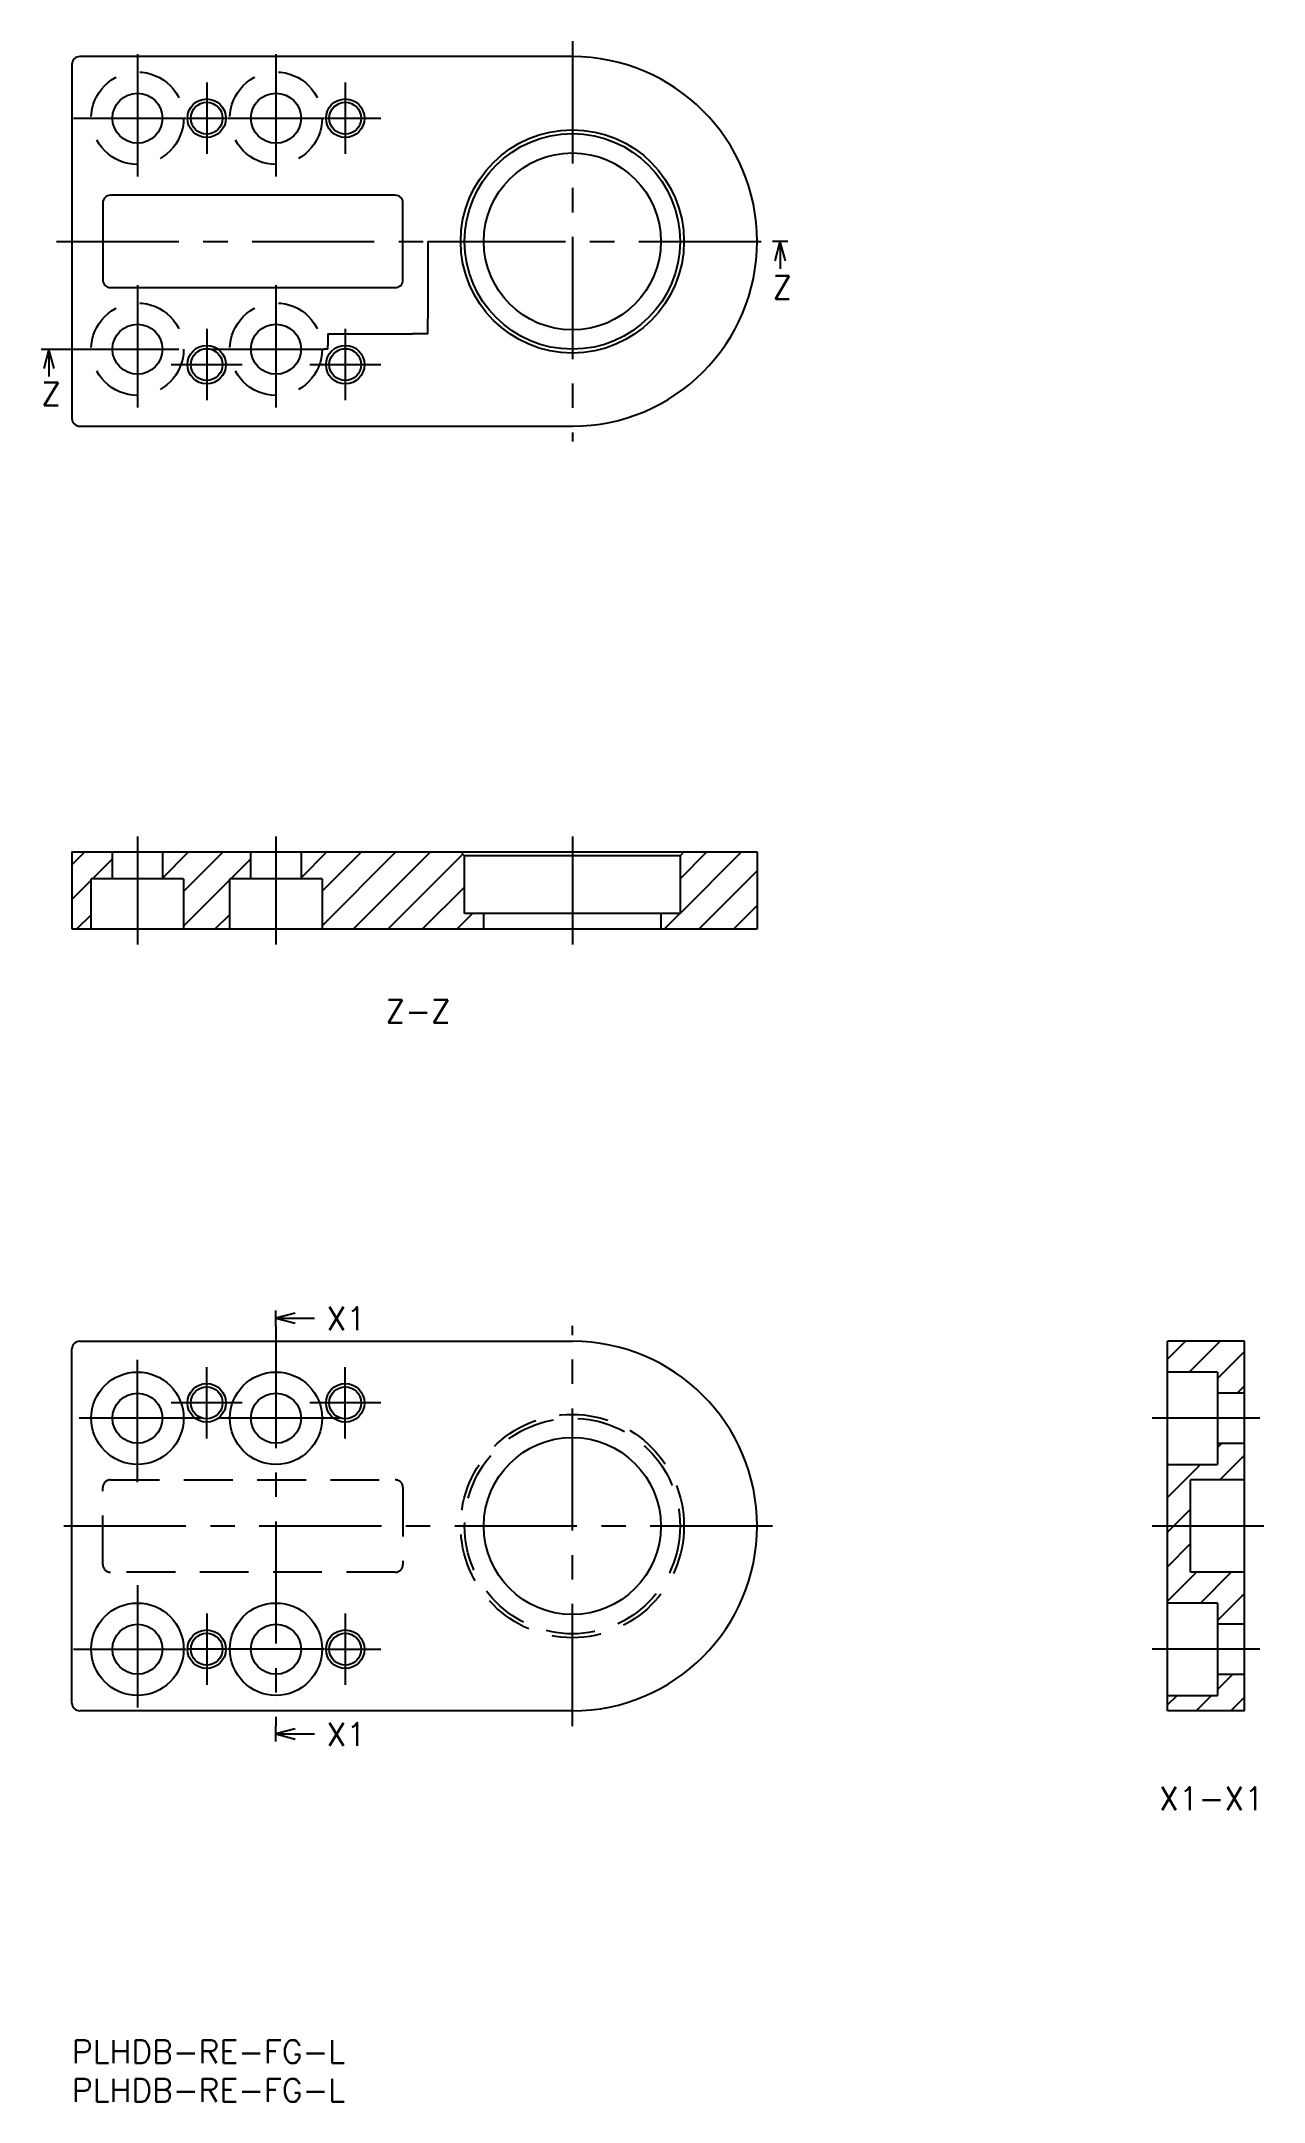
# Model space of a CAD drawing. Extents: x -4 to 155, y -8 to 260.
import ezdxf

# ---------------------------------------------------------------- set-up
doc = ezdxf.new("R2010")
doc.units = 0
doc.header["$LTSCALE"] = 0.5
doc.linetypes.add('CENTER', pattern=[50.8, 31.75, -6.35, 6.35, -6.35])
doc.linetypes.add('DASHED', pattern=[19.05, 12.7, -6.35])
for name, color, linetype in [('MSM_CENTER', 1, 'CENTER'), ('MSM_CONTINUOUS', 7, 'CONTINUOUS'), ('MSM_DASHED', 4, 'DASHED'), ('MSM_NARROW', 5, 'CONTINUOUS'), ('MSM_PART_NUMBER', 7, 'CONTINUOUS')]:
    doc.layers.add(name, color=color, linetype=linetype)
doc.styles.get("Standard").update_dxf_attribs({"font": 'txt.shx', "height": 3, "bigfont": 'bigfont.shx'})

# ---------------------------------------------------------------- blocks, each defined once
blk = doc.blocks.new('*U68')
at = {"layer": 'MSM_PART_NUMBER'}
blk.add_text('PLHDB-RE-FG-L', height=3, dxfattribs=at).set_placement((0, -3))
blk = doc.blocks.new('*U69')
at = {"layer": 'MSM_PART_NUMBER'}
blk.add_text('PLHDB-RE-FG-L', height=3, dxfattribs=at).set_placement((0, -8))

msp = doc.modelspace()

# ---------------------------------------------------------------- linework, layer by layer
at = {"layer": 'MSM_CENTER'}
for p, q in [((65, 259.63), (65, 207.63)), ((8.5, 257.93), (8.5, 241.33)), ((26.5, 257.93), (26.5, 241.33)), ((17.5, 254.26), (17.5, 245.01)), ((35.5, 254.26), (35.5, 245.01)), ((0.2, 249.63), (14.8, 249.63)), ((14.88, 249.63), (20.12, 249.63)), ((20.2, 249.63), (32.8, 249.63)), ((32.88, 249.63), (40.12, 249.63)), ((-2, 233.63), (46.24, 233.63)), ((48.24, 233.63), (91, 233.63)), ((46.24, 231.63), (46.24, 223.63)), ((8.5, 227.93), (8.5, 211.33)), ((26.5, 227.93), (26.5, 211.33)), ((17.5, 222.26), (17.5, 213.01)), ((35.5, 222.26), (35.5, 213.01)), ((-2, 219.63), (16.8, 219.63)), ((18.2, 219.63), (32.75, 219.63)), ((33.25, 221.13), (33.25, 220.13)), ((33.75, 221.63), (44.24, 221.63)), ((12.88, 217.63), (22.12, 217.63)), ((30.88, 217.63), (40.12, 217.63)), ((8.5, 156.33), (8.5, 142.33)), ((26.5, 156.33), (26.5, 142.33)), ((65, 156.33), (65, 142.33)), ((26.5, 92.78), (26.5, 40.78)), ((65, 40.78), (65, 92.78)), ((8.5, 72.48), (8.5, 89.08)), ((17.5, 78.15), (17.5, 87.4)), ((35.5, 78.15), (35.5, 87.4)), ((16.8, 80.78), (0.2, 80.78)), ((22.12, 82.78), (12.88, 82.78)), ((34.8, 80.78), (18.2, 80.78)), ((40.12, 82.78), (30.88, 82.78)), ((154.32, 80.78), (140.32, 80.78)), ((91, 66.78), (-2, 66.78)), ((154.82, 66.78), (140.32, 66.78)), ((8.5, 59.08), (8.5, 42.48)), ((17.5, 55.4), (17.5, 46.15)), ((35.5, 55.4), (35.5, 46.15)), ((0.2, 50.78), (14.8, 50.78)), ((20.12, 50.78), (14.88, 50.78)), ((32.8, 50.78), (20.2, 50.78)), ((32.88, 50.78), (40.12, 50.78)), ((154.32, 50.78), (140.32, 50.78))]:
    msp.add_line(p, q, dxfattribs=at)
at = {"layer": 'MSM_CONTINUOUS'}
for p, q in [((65, 257.63), (1, 257.63)), ((0, 256.63), (0, 210.63)), ((4, 238.63), (4, 228.63)), ((42, 239.63), (5, 239.63)), ((43, 228.63), (43, 238.63)), ((46.24, 233.63), (48.24, 233.63)), ((46.24, 233.63), (46.24, 231.63)), ((5, 227.63), (42, 227.63)), ((46.24, 221.63), (46.24, 223.63)), ((33.25, 219.63), (32.75, 219.63)), ((33.25, 221.63), (33.75, 221.63)), ((33.25, 221.63), (33.25, 221.13)), ((33.25, 219.63), (33.25, 220.13)), ((46.24, 221.63), (44.24, 221.63)), ((1, 209.63), (65, 209.63)), ((0, 154.33), (0, 144.33)), ((0, 154.33), (89, 154.33)), ((5.25, 150.83), (5.25, 154.33)), ((11.75, 154.33), (11.75, 150.83)), ((23.25, 150.83), (23.25, 154.33)), ((29.75, 154.33), (29.75, 150.83)), ((51, 153.83), (50.5, 154.33)), ((51, 146.33), (51, 153.83)), ((79, 153.83), (51, 153.83)), ((79.5, 154.33), (79, 153.83)), ((79, 153.83), (79, 146.33)), ((89, 154.33), (89, 144.33)), ((14.5, 150.83), (2.5, 150.83)), ((2.5, 144.33), (2.5, 150.83)), ((14.5, 150.83), (14.5, 144.33)), ((32.5, 150.83), (20.5, 150.83)), ((20.5, 144.33), (20.5, 150.83)), ((32.5, 150.83), (32.5, 144.33)), ((79, 146.33), (51, 146.33)), ((53.5, 144.33), (53.5, 146.33)), ((76.5, 146.33), (76.5, 144.33)), ((0, 144.33), (89, 144.33)), ((0, 43.78), (0, 89.78)), ((1, 90.78), (65, 90.78)), ((142.32, 42.78), (142.32, 90.78)), ((152.32, 90.78), (142.32, 90.78)), ((152.32, 42.78), (152.32, 90.78)), ((148.82, 86.78), (142.32, 86.78)), ((148.82, 86.78), (148.82, 74.78)), ((152.32, 84.03), (148.82, 84.03)), ((148.82, 77.53), (152.32, 77.53)), ((142.32, 74.78), (148.82, 74.78)), ((145.32, 60.78), (145.32, 72.78)), ((152.32, 72.78), (145.32, 72.78)), ((152.32, 60.78), (145.32, 60.78)), ((148.82, 56.78), (142.32, 56.78)), ((148.82, 56.78), (148.82, 44.78)), ((152.32, 54.03), (148.82, 54.03)), ((148.82, 47.53), (152.32, 47.53)), ((142.32, 44.78), (148.82, 44.78)), ((65, 42.78), (1, 42.78)), ((152.32, 42.78), (142.32, 42.78))]:
    msp.add_line(p, q, dxfattribs=at)
for centre, radius in [((8.5, 249.63), 3.25), ((17.5, 249.63), 2.07), ((26.5, 249.63), 3.25), ((35.5, 249.63), 2.07), ((65, 233.63), 14.5), ((65, 233.63), 14), ((65, 233.63), 11.5), ((8.5, 219.63), 3.25), ((26.5, 219.63), 3.25), ((17.5, 217.63), 2.07), ((35.5, 217.63), 2.07), ((8.5, 80.78), 6), ((26.5, 80.78), 6), ((8.5, 80.78), 3.25), ((17.5, 82.78), 2.07), ((26.5, 80.78), 3.25), ((35.5, 82.78), 2.07), ((65, 66.78), 11.5), ((8.5, 50.78), 6), ((26.5, 50.78), 6), ((8.5, 50.78), 3.25), ((26.5, 50.78), 3.25), ((17.5, 50.78), 2.07), ((35.5, 50.78), 2.07)]:
    msp.add_circle(centre, radius, dxfattribs=at)
for centre, radius, start, end in [((1, 256.63), 1, 90, 180), ((65, 233.63), 24, 270, 90), ((5, 238.63), 1, 90, 180), ((42, 238.63), 1, 0, 90), ((5, 228.63), 1, 180, 270), ((42, 228.63), 1, 270, 0), ((1, 210.63), 1, 180, 270), ((1, 89.78), 1, 90, 180), ((65, 66.78), 24, 270, 90), ((1, 43.78), 1, 180, 270)]:
    msp.add_arc(centre, radius, start, end, dxfattribs=at)
at = {"layer": 'MSM_DASHED'}
for p, q in [((5, 72.78), (42, 72.78)), ((4, 61.78), (4, 71.78)), ((43, 71.78), (43, 61.78)), ((42, 60.78), (5, 60.78))]:
    msp.add_line(p, q, dxfattribs=at)
for centre, radius in [((8.5, 249.63), 6), ((26.5, 249.63), 6), ((8.5, 219.63), 6), ((26.5, 219.63), 6), ((65, 66.78), 14.5), ((65, 66.78), 14)]:
    msp.add_circle(centre, radius, dxfattribs=at)
for centre, start, end in [((5, 71.78), 90, 180), ((42, 71.78), 0, 90), ((5, 61.78), 180, 270), ((42, 61.78), 270, 0)]:
    msp.add_arc(centre, 1, start, end, dxfattribs=at)
at = {"layer": 'MSM_NARROW'}
for p, q in [((0, 152.66), (1.67, 154.33)), ((2.66, 150.83), (5.25, 153.42)), ((11.75, 150.94), (15.14, 154.33)), ((14.5, 149.2), (19.63, 154.33)), ((20.62, 150.83), (23.25, 153.46)), ((29.75, 150.98), (33.1, 154.33)), ((32.5, 149.24), (37.59, 154.33)), ((32.5, 144.75), (42.08, 154.33)), ((36.57, 144.33), (46.57, 154.33)), ((41.06, 144.33), (50.78, 154.05)), ((79, 150.84), (82.49, 154.33)), ((79, 146.35), (86.98, 154.33)), ((0, 148.17), (2.5, 150.67)), ((14.5, 144.71), (20.5, 150.71)), ((81.47, 144.33), (89, 151.86)), ((45.55, 144.33), (51, 149.78)), ((85.96, 144.33), (89, 147.37)), ((0.65, 144.33), (2.5, 146.18)), ((18.61, 144.33), (20.5, 146.22)), ((50.04, 144.33), (52.04, 146.33)), ((76.98, 144.33), (78.98, 146.33)), ((142.32, 88.44), (144.66, 90.78)), ((145.15, 86.78), (149.15, 90.78)), ((148.82, 85.96), (152.32, 89.46)), ((151.38, 84.03), (152.32, 84.97)), ((148.82, 76.98), (149.37, 77.53)), ((149.11, 72.78), (152.32, 75.99)), ((142.32, 70.48), (146.62, 74.78)), ((142.32, 65.99), (145.32, 68.99)), ((142.32, 61.5), (145.32, 64.5)), ((142.32, 57.01), (146.09, 60.78)), ((146.58, 56.78), (150.58, 60.78)), ((148.82, 54.53), (152.32, 58.03)), ((148.82, 45.55), (150.8, 47.53)), ((142.32, 43.54), (143.56, 44.78)), ((146.05, 42.78), (148.05, 44.78)), ((150.54, 42.78), (152.32, 44.56))]:
    msp.add_line(p, q, dxfattribs=at)
for centre in [(17.5, 249.63), (35.5, 249.63), (17.5, 217.63), (35.5, 217.63), (17.5, 82.78), (35.5, 82.78), (17.5, 50.78), (35.5, 50.78)]:
    msp.add_circle(centre, 2.5, dxfattribs=at)
at = {"layer": 'MSM_PART_NUMBER'}
for p, q in [((93, 233.63), (91, 233.63)), ((91.33, 231.13), (92, 233.63)), ((92.67, 231.13), (92, 233.63)), ((92, 233.63), (92, 230.08)), ((-4, 219.63), (-2, 219.63)), ((-3, 219.63), (-3.67, 217.13)), ((-2.33, 217.13), (-3, 219.63)), ((-3, 219.63), (-3, 216.08)), ((26.5, 92.78), (26.5, 94.78)), ((29, 94.45), (26.5, 93.78)), ((26.5, 93.78), (29, 93.11)), ((26.5, 93.78), (31.5, 93.78)), ((26.5, 38.78), (26.5, 40.78)), ((29, 40.45), (26.5, 39.78)), ((26.5, 39.78), (29, 39.11)), ((26.5, 39.78), (31.5, 39.78))]:
    msp.add_line(p, q, dxfattribs=at)

# ---------------------------------------------------------------- block references
at = {"layer": 'MSM_CONTINUOUS'}
for name in ['*U68', '*U69']:
    msp.add_blockref(name, (0, 0), dxfattribs=at)

# ---------------------------------------------------------------- texts
at = {"layer": 'MSM_PART_NUMBER'}
for s, p in [('Z', (91, 226.15)), ('Z', (-4, 212.31)), ('Z-Z', (40.72, 132.13)), ('X1', (33.07, 92.23)), ('X1', (33.07, 38.23)), ('X1-X1', (141.22, 29.89))]:
    msp.add_text(s, height=3, dxfattribs=at).set_placement(p)

doc.saveas('drawing.dxf')
